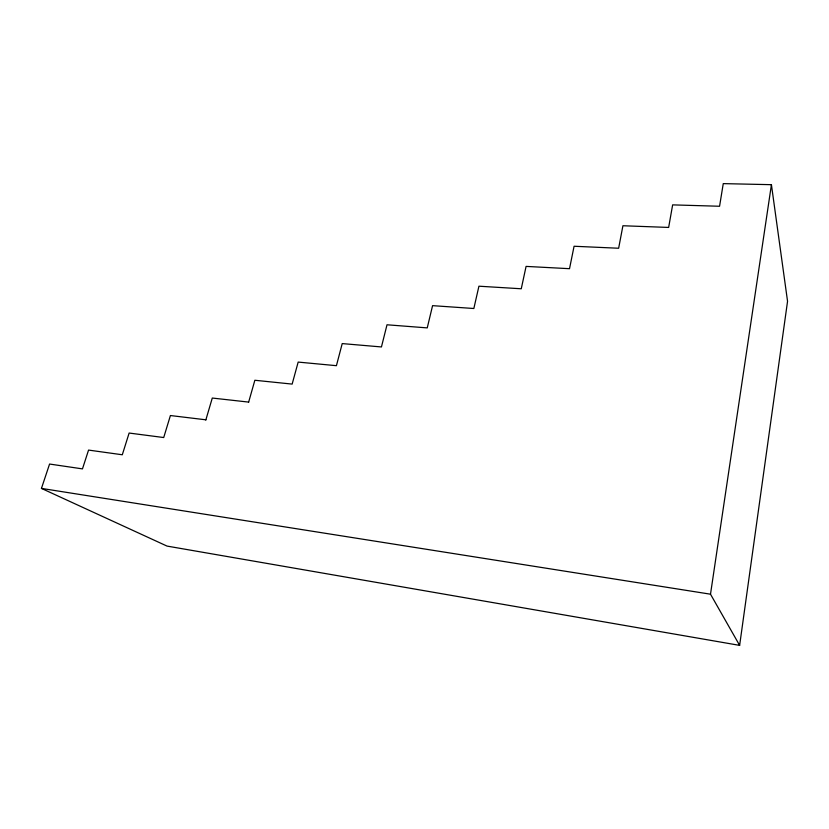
<?xml version="1.0" encoding="UTF-8"?>
<svg xmlns="http://www.w3.org/2000/svg" width="829" height="829" viewBox="0 0 829 829"><rect width="100%" height="100%" fill="white"/><g stroke="black" fill="none" stroke-linecap="round" stroke-linejoin="round"><path stroke-width="1.24" d="M205.882 419.806L170.411 415.536L163.717 437.536L129.127 433.049L122.298 454.769L88.558 450.085L82.465 468.882L49.574 464.043L41.45 488.405L167.012 546.083L739.634 645.376L787.55 301.29L771.426 184.68L723.261 183.623L719.572 206.255L672.64 204.877L668.651 227.436L622.921 225.747L618.641 248.244L574.072 246.254L569.523 268.689L526.083 266.399L521.265 288.772L478.924 286.202L473.846 308.502L432.572 305.652L427.246 327.89L387.008 324.781L381.444 346.947L342.222 343.589L336.419 365.682L298.171 362.086L292.15 384.096L254.855 380.262L248.627 402.21M739.634 645.376L710.505 594.196L771.426 184.68M205.82 420.013L212.286 398.044L248.659 402.096M41.45 488.405L710.505 594.196"/></g></svg>
